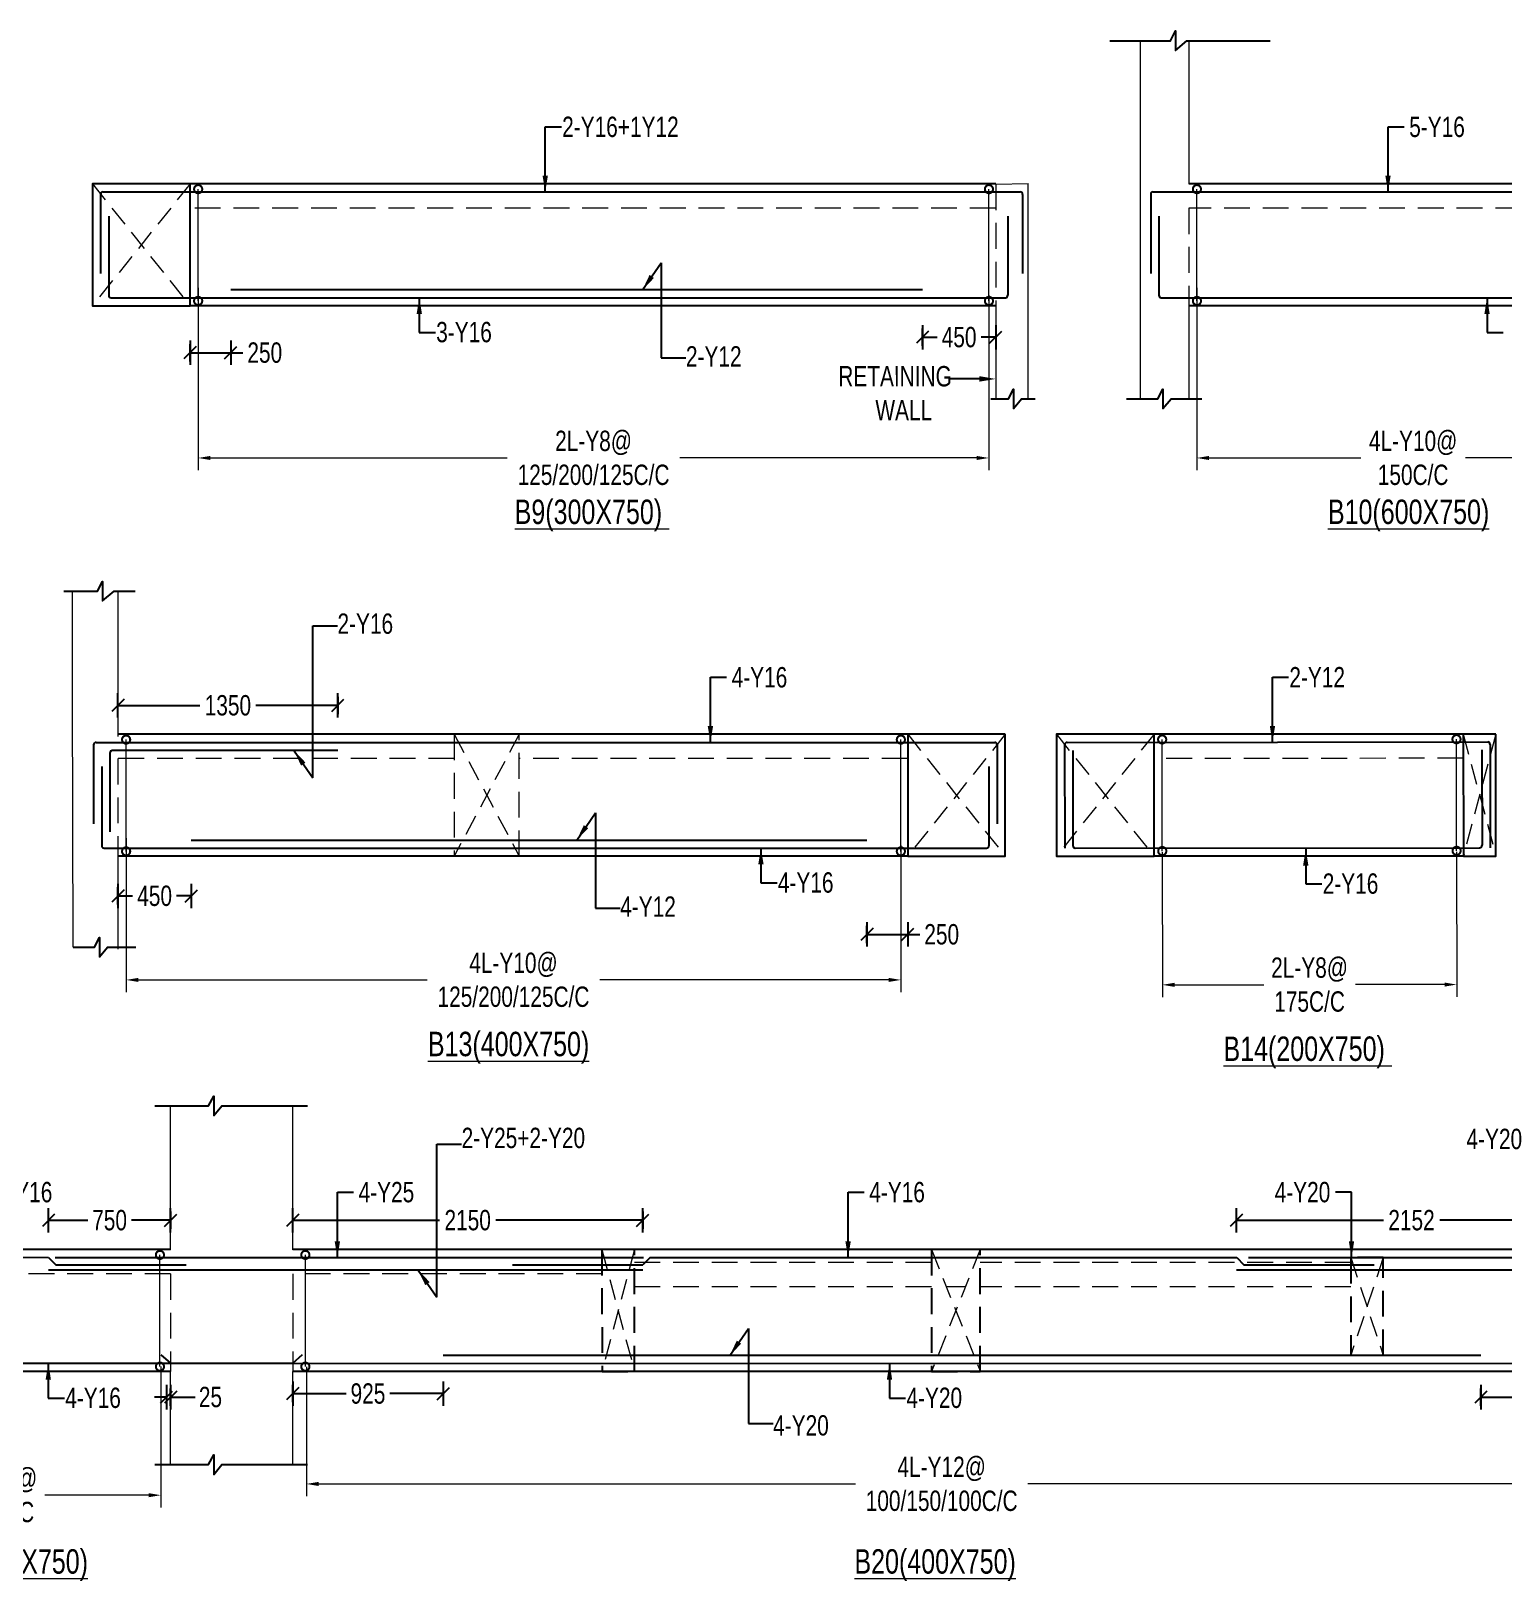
# Model space of a CAD drawing. Header units: millimetres. Extents: x 39642 to 122100, y 15829 to 56435.
# Drawn here: x 59165 to 68215, y 36713 to 46236 of the extents above; entities that cross this region are included whole.
import ezdxf

# ---------------------------------------------------------------- set-up
doc = ezdxf.new("R2010")
doc.units = ezdxf.units.MM
for name, pattern in [('CONTINOUS', [0]), ('CONTINU', [0]), ('HIDDEN', [9.525, 6.35, -3.175])]:
    doc.linetypes.add(name, pattern=pattern)
for name, color, linetype in [('-S-ARROW', 253, 'Continuous'), ('-S-DIM', 251, 'Continuous'), ('-S-MISC', 8, 'Continuous'), ('-STR-BEAM', 7, 'CONTINU'), ('-STR-REINF', 3, 'Continuous'), ('-STR-TEXT', 6, 'Continuous')]:
    doc.layers.add(name, color=color, linetype=linetype)
for name, color, linetype, lineweight in [('-S-STIRUP', 11, 'Continuous', 9), ('-STR-COLUMN', 5, 'HIDDEN', 13), ('-STR-RF-DIM', 252, 'CONTINOUS', 20), ('Elevation-1', 41, 'Continuous', 20), ('S-BEAM-IDEN', 2, 'Continuous', 9), ('SEC TEXT', 9, 'Continuous', 18), ('SLAB LINE', 254, 'HIDDEN', 20)]:
    doc.layers.add(name, color=color, linetype=linetype, lineweight=lineweight)
doc.styles.add('BEAM-LS', font='romans.shx', dxfattribs={"width": 0.8})
doc.styles.add('EL', font='swisscl.ttf')
doc.styles.add('SOBHA', font='swisscl.ttf')
doc.styles.add('sobha.sed', font='swisscl.ttf')
doc.dimstyles.new('S-50', dxfattribs={"dimscale": 50, "dimtxt": 2.5, "dimasz": 1.25, "dimexe": 1, "dimexo": 1, "dimgap": 0.5, "dimtad": 1, "dimdec": 0, "dimrnd": 0.0005, "dimzin": 0, "dimdsep": 46, "dimtxsty": 'EL', "dimblk": 'ARCHTICK', "dimcen": 0.09, "dimdle": 1.5, "dimclrd": 251, "dimclre": 251, "dimclrt": 6, "dimadec": 0, "dimazin": 0, "dimtfac": 1, "dimtdec": 0, "dimtofl": 0, "dimtmove": 0, "dimatfit": 3, "dimfxl": 2, "dimtolj": 1, "dimtzin": 0, "dimlwd": -1, "dimlwe": -1, "dimarcsym": 0})
doc.dimstyles.new('S-DIM50', dxfattribs={"dimscale": 50, "dimtxt": 2.5, "dimasz": 1.5, "dimexe": 1.5, "dimexo": 1, "dimgap": 0.5, "dimtad": 0, "dimdec": 0, "dimzin": 0, "dimdsep": 46, "dimtxsty": 'SOBHA', "dimcen": 0.09, "dimclrd": 256, "dimclre": 256, "dimclrt": 6, "dimadec": 5, "dimazin": 0, "dimtfac": 1, "dimtdec": 0, "dimtofl": 0, "dimtmove": 0, "dimatfit": 3, "dimfxl": 0.18, "dimtolj": 1, "dimtzin": 0, "dimlwd": -1, "dimlwe": -1, "dimarcsym": 0})
doc.dimstyles.new('STIRUP', dxfattribs={"dimscale": 50, "dimtxt": 2.5, "dimasz": 2.2, "dimexe": 0, "dimexo": 0, "dimgap": 0.5, "dimtad": 0, "dimdec": 0, "dimzin": 0, "dimdsep": 46, "dimtxsty": 'BEAM-LS', "dimblk": 'DOTSMALL', "dimcen": 0.09, "dimclrd": 256, "dimclre": 256, "dimclrt": 256, "dimadec": 5, "dimazin": 0, "dimtfac": 1, "dimtdec": 0, "dimtofl": 0, "dimtmove": 0, "dimatfit": 3, "dimldrblk": 'DOTSMALL', "dimfxl": 0, "dimfxlon": 1, "dimtolj": 1, "dimtzin": 0, "dimlwd": -1, "dimlwe": -1, "dimarcsym": 0})

# ---------------------------------------------------------------- blocks, each defined once
blk = doc.blocks.new('_DotSmall')
at = {"color": 0, "linetype": 'ByBlock', "const_width": 0.5}
blk.add_lwpolyline([(-0.0625, 0, 1), (0.0625, 0, 1)], format="xyb", close=True, dxfattribs=at)
blk = doc.blocks.new('*D60')
at = {"layer": '-S-STIRUP', "ltscale": 100, "transparency": 16777216}
blk.add_line((65050.7, 44578), (65050.7, 45264.7), dxfattribs=at)
at = {"layer": '-S-STIRUP', "linetype": 'CONTINU', "ltscale": 100, "transparency": 16777216, "xscale": 100, "yscale": 100, "zscale": 100}
for p, rotation in [((65050.7, 45264.7), 90), ((65050.7, 44578), 270)]:
    blk.add_blockref('_DotSmall', p, dxfattribs=dict(at, rotation=rotation))
blk = doc.blocks.new('*D61')
at = {"layer": '-S-STIRUP', "ltscale": 100, "transparency": 16777216}
blk.add_line((60192.3, 44578), (60192.3, 45264.7), dxfattribs=at)
at = {"layer": '-S-STIRUP', "linetype": 'CONTINU', "ltscale": 100, "transparency": 16777216, "xscale": 100, "yscale": 100, "zscale": 100}
for p, rotation in [((60192.3, 45264.7), 90), ((60192.3, 44578), 270)]:
    blk.add_blockref('_DotSmall', p, dxfattribs=dict(at, rotation=rotation))
blk = doc.blocks.new('_ArchTick')
at = {"color": 0, "linetype": 'ByBlock', "const_width": 0.15}
blk.add_lwpolyline([(-0.5, -0.5), (0.5, 0.5)], dxfattribs=at)
blk = doc.blocks.new('*D62')
at = {"layer": '-STR-RF-DIM', "transparency": 16777216}
for p, q in [((60192.3, 44659), (60192.3, 43538.2)), ((65050.7, 44613.7), (65050.7, 43538.2)), ((60267.3, 43613.2), (62091.8, 43613.2)), ((64975.7, 43613.2), (63151.2, 43613.2))]:
    blk.add_line(p, q, dxfattribs=at)
for points in [[(60267.3, 43625.7), (60267.3, 43600.7), (60192.3, 43613.2)], [(64975.7, 43625.7), (64975.7, 43600.7), (65050.7, 43613.2)]]:
    blk.add_solid(points, dxfattribs=at)
at = {"layer": '-STR-RF-DIM', "color": 6, "transparency": 16777216, "insert": (62621.5, 43613.2), "char_height": 125, "attachment_point": 5, "style": 'SOBHA'}
blk.add_mtext('\\A1;2L-Y8@\\P125/200/125C/C', dxfattribs=at)
blk = doc.blocks.new('_Oblique')
at = {"color": 0, "linetype": 'ByBlock', "lineweight": -2}
for p, q in [((-0.5, -0.5), (0.5, 0.5)), ((0, 0.71), (0, -0.71))]:
    blk.add_line(p, q, dxfattribs=at)
blk = doc.blocks.new('*D63')
at = {"layer": '-S-DIM', "transparency": 16777216}
for p, q in [((64642.4, 44430.1), (64642.4, 44280.1)), ((65092.5, 44430.1), (65092.5, 44280.1)), ((64642.4, 44355.1), (64732.4, 44355.1)), ((65092.5, 44355.1), (65002.5, 44355.1))]:
    blk.add_line(p, q, dxfattribs=at)
at = {"layer": '-S-DIM', "transparency": 16777216, "xscale": 75, "yscale": 75, "zscale": 75, "rotation": 180}
blk.add_blockref('_Oblique', (64642.4, 44355.1), dxfattribs=at)
at = {"layer": '-S-DIM', "transparency": 16777216, "xscale": 75, "yscale": 75, "zscale": 75}
blk.add_blockref('_Oblique', (65092.5, 44355.1), dxfattribs=at)
at = {"layer": '-S-DIM', "color": 6, "transparency": 16777216, "insert": (64867.4, 44355.1), "char_height": 125, "attachment_point": 5, "style": 'SOBHA'}
blk.add_mtext('\\A1;450', dxfattribs=at)
blk = doc.blocks.new('*D64')
at = {"layer": '-S-DIM', "transparency": 16777216}
for p, q in [((60142.5, 44334.8), (60142.5, 44184.8)), ((60392.5, 44334.8), (60392.5, 44184.8)), ((60142.5, 44259.8), (60392.5, 44259.8)), ((60392.5, 44259.8), (60467.5, 44259.8))]:
    blk.add_line(p, q, dxfattribs=at)
at = {"layer": '-S-DIM', "transparency": 16777216, "xscale": 75, "yscale": 75, "zscale": 75, "rotation": 180}
blk.add_blockref('_Oblique', (60142.5, 44259.8), dxfattribs=at)
at = {"layer": '-S-DIM', "transparency": 16777216, "xscale": 75, "yscale": 75, "zscale": 75}
blk.add_blockref('_Oblique', (60392.5, 44259.8), dxfattribs=at)
at = {"layer": '-S-DIM', "color": 6, "transparency": 16777216, "insert": (60601.6, 44259.8), "char_height": 125, "attachment_point": 5, "style": 'SOBHA'}
blk.add_mtext('\\A1;250', dxfattribs=at)
blk = doc.blocks.new('A$Cd5a942ff')
at = {"layer": '-S-ARROW'}
blk.add_lwpolyline([(186.7, 0), (0, 0), (0, 0)], dxfattribs=at)
blk.add_solid([(186.7, -16.7), (286.7, 0), (186.7, 16.7)], dxfattribs=at)
blk = doc.blocks.new('*D43')
at = {"layer": '-S-STIRUP', "ltscale": 100, "transparency": 16777216}
blk.add_line((66328.5, 44578), (66328.5, 45264.7), dxfattribs=at)
at = {"layer": '-S-STIRUP', "linetype": 'CONTINU', "ltscale": 100, "transparency": 16777216, "xscale": 100, "yscale": 100, "zscale": 100}
for p, rotation in [((66328.5, 45264.7), 90), ((66328.5, 44578), 270)]:
    blk.add_blockref('_DotSmall', p, dxfattribs=dict(at, rotation=rotation))
blk = doc.blocks.new('*D44')
at = {"layer": '-STR-RF-DIM', "transparency": 16777216}
for p, q in [((66328.5, 44659), (66328.5, 43538.2)), ((68985.1, 44613.7), (68985.1, 43538.2)), ((66403.5, 43613.2), (67335.3, 43613.2)), ((68910.1, 43613.2), (67978.2, 43613.2))]:
    blk.add_line(p, q, dxfattribs=at)
for points in [[(66403.5, 43625.7), (66403.5, 43600.7), (66328.5, 43613.2)], [(68910.1, 43625.7), (68910.1, 43600.7), (68985.1, 43613.2)]]:
    blk.add_solid(points, dxfattribs=at)
at = {"layer": '-STR-RF-DIM', "color": 6, "transparency": 16777216, "insert": (67656.8, 43613.2), "char_height": 125, "attachment_point": 5, "style": 'SOBHA'}
blk.add_mtext('\\A1;4L-Y10@\\P150C/C', dxfattribs=at)
blk = doc.blocks.new('*D51')
at = {"layer": '-S-STIRUP', "ltscale": 100, "transparency": 16777216}
blk.add_line((64509.6, 41196.2), (64509.6, 41882.9), dxfattribs=at)
at = {"layer": '-S-STIRUP', "linetype": 'CONTINU', "ltscale": 100, "transparency": 16777216, "xscale": 100, "yscale": 100, "zscale": 100}
for p, rotation in [((64509.6, 41882.9), 90), ((64509.6, 41196.2), 270)]:
    blk.add_blockref('_DotSmall', p, dxfattribs=dict(at, rotation=rotation))
blk = doc.blocks.new('*D52')
at = {"layer": '-S-STIRUP', "ltscale": 100, "transparency": 16777216}
blk.add_line((59749.7, 41196.2), (59749.7, 41882.9), dxfattribs=at)
at = {"layer": '-S-STIRUP', "linetype": 'CONTINU', "ltscale": 100, "transparency": 16777216, "xscale": 100, "yscale": 100, "zscale": 100}
for p, rotation in [((59749.7, 41882.9), 90), ((59749.7, 41196.2), 270)]:
    blk.add_blockref('_DotSmall', p, dxfattribs=dict(at, rotation=rotation))
blk = doc.blocks.new('*D53')
at = {"layer": '-STR-RF-DIM', "transparency": 16777216}
for p, q in [((59749.7, 41277.2), (59749.7, 40331.5)), ((64509.5, 41232), (64509.5, 40331.5)), ((59824.7, 40406.5), (61599.9, 40406.5)), ((64434.5, 40406.5), (62659.3, 40406.5))]:
    blk.add_line(p, q, dxfattribs=at)
for points in [[(59824.7, 40419), (59824.7, 40394), (59749.7, 40406.5)], [(64434.5, 40419), (64434.5, 40394), (64509.5, 40406.5)]]:
    blk.add_solid(points, dxfattribs=at)
at = {"layer": '-STR-RF-DIM', "color": 6, "transparency": 16777216, "insert": (62129.6, 40406.5), "char_height": 125, "attachment_point": 5, "style": 'SOBHA'}
blk.add_mtext('\\A1;4L-Y10@\\P125/200/125C/C', dxfattribs=at)
blk = doc.blocks.new('*D72')
at = {"layer": '-S-DIM', "transparency": 16777216}
for p, q in [((59699.8, 40997.4), (59699.8, 40847.4)), ((60149.8, 40997.4), (60149.8, 40847.4)), ((59699.8, 40922.4), (59789.8, 40922.4)), ((60149.8, 40922.4), (60059.8, 40922.4))]:
    blk.add_line(p, q, dxfattribs=at)
at = {"layer": '-S-DIM', "transparency": 16777216, "xscale": 75, "yscale": 75, "zscale": 75, "rotation": 180}
blk.add_blockref('_Oblique', (59699.8, 40922.4), dxfattribs=at)
at = {"layer": '-S-DIM', "transparency": 16777216, "xscale": 75, "yscale": 75, "zscale": 75}
blk.add_blockref('_Oblique', (60149.8, 40922.4), dxfattribs=at)
at = {"layer": '-S-DIM', "color": 6, "transparency": 16777216, "insert": (59924.8, 40922.4), "char_height": 125, "attachment_point": 5, "style": 'SOBHA'}
blk.add_mtext('\\A1;450', dxfattribs=at)
blk = doc.blocks.new('*D73')
at = {"layer": '-S-DIM', "transparency": 16777216}
for p, q in [((59699.8, 42017.9), (59699.8, 42167.9)), ((59699.8, 42092.9), (60203.1, 42092.9)), ((61050.2, 42092.9), (60547, 42092.9)), ((61050.2, 42017.9), (61050.2, 42167.9))]:
    blk.add_line(p, q, dxfattribs=at)
at = {"layer": '-S-DIM', "transparency": 16777216, "xscale": 75, "yscale": 75, "zscale": 75, "rotation": 180}
blk.add_blockref('_Oblique', (59699.8, 42092.9), dxfattribs=at)
at = {"layer": '-S-DIM', "transparency": 16777216, "xscale": 75, "yscale": 75, "zscale": 75}
blk.add_blockref('_Oblique', (61050.2, 42092.9), dxfattribs=at)
at = {"layer": '-S-DIM', "color": 6, "transparency": 16777216, "insert": (60375, 42092.9), "char_height": 125, "attachment_point": 5, "style": 'SOBHA'}
blk.add_mtext('\\A1;1350', dxfattribs=at)
blk = doc.blocks.new('*D74')
at = {"layer": '-S-DIM', "transparency": 16777216}
for p, q in [((64301.4, 40761), (64301.4, 40611)), ((64551.4, 40761), (64551.4, 40611)), ((64301.4, 40686), (64551.4, 40686)), ((64551.4, 40686), (64626.4, 40686))]:
    blk.add_line(p, q, dxfattribs=at)
at = {"layer": '-S-DIM', "transparency": 16777216, "xscale": 75, "yscale": 75, "zscale": 75, "rotation": 180}
blk.add_blockref('_Oblique', (64301.4, 40686), dxfattribs=at)
at = {"layer": '-S-DIM', "transparency": 16777216, "xscale": 75, "yscale": 75, "zscale": 75}
blk.add_blockref('_Oblique', (64551.4, 40686), dxfattribs=at)
at = {"layer": '-S-DIM', "color": 6, "transparency": 16777216, "insert": (64760.5, 40686), "char_height": 125, "attachment_point": 5, "style": 'SOBHA'}
blk.add_mtext('\\A1;250', dxfattribs=at)
blk = doc.blocks.new('*D75')
at = {"layer": '-S-STIRUP', "ltscale": 100, "transparency": 16777216}
blk.add_line((67923.9, 41199.7), (67923.2, 41885.4), dxfattribs=at)
at = {"layer": '-S-STIRUP', "linetype": 'CONTINU', "ltscale": 100, "transparency": 16777216, "xscale": 100, "yscale": 100, "zscale": 100}
for p, rotation in [((67923.2, 41885.4), 90.05760988059193), ((67923.9, 41199.7), 270.0576098805919)]:
    blk.add_blockref('_DotSmall', p, dxfattribs=dict(at, rotation=rotation))
blk = doc.blocks.new('*D76')
at = {"layer": '-STR-RF-DIM', "transparency": 16777216}
for p, q in [((66115.6, 41191.6), (66116.5, 40301.1)), ((67923.9, 41193.5), (67924.8, 40302.9)), ((67849.8, 40377.8), (67302, 40377.3)), ((66191.4, 40376.1), (66739.1, 40376.7))]:
    blk.add_line(p, q, dxfattribs=at)
for points in [[(66191.4, 40388.6), (66191.4, 40363.6), (66116.4, 40376.1)], [(67849.7, 40390.3), (67849.8, 40365.3), (67924.8, 40377.9)]]:
    blk.add_solid(points, dxfattribs=at)
at = {"layer": '-STR-RF-DIM', "color": 6, "transparency": 16777216, "insert": (67020.6, 40377), "char_height": 125, "attachment_point": 5, "rotation": 0.05761, "style": 'SOBHA'}
blk.add_mtext('\\A1;2L-Y8@\\P175C/C', dxfattribs=at)
blk = doc.blocks.new('*D77')
at = {"layer": '-S-STIRUP', "ltscale": 100, "transparency": 16777216}
blk.add_line((66115.6, 41197.9), (66114.9, 41883.6), dxfattribs=at)
at = {"layer": '-S-STIRUP', "linetype": 'CONTINU', "ltscale": 100, "transparency": 16777216, "xscale": 100, "yscale": 100, "zscale": 100}
for p, rotation in [((66114.9, 41883.6), 90.05760988059193), ((66115.6, 41197.9), 270.0576098805919)]:
    blk.add_blockref('_DotSmall', p, dxfattribs=dict(at, rotation=rotation))
blk = doc.blocks.new('*D98')
at = {"layer": '-S-STIRUP', "ltscale": 100, "transparency": 16777216}
blk.add_line((59957.5, 38030.3), (59957.5, 38717), dxfattribs=at)
at = {"layer": '-S-STIRUP', "linetype": 'CONTINU', "ltscale": 100, "transparency": 16777216, "xscale": 100, "yscale": 100, "zscale": 100}
for p, rotation in [((59957.5, 38717), 90), ((59957.5, 38030.3), 270)]:
    blk.add_blockref('_DotSmall', p, dxfattribs=dict(at, rotation=rotation))
blk = doc.blocks.new('*D100')
at = {"layer": '-STR-RF-DIM', "transparency": 16777216}
for p, q in [((57971.4, 38029.4), (57971.4, 37165.6)), ((59963.7, 38030.3), (59963.7, 37165.6)), ((58046.4, 37240.6), (58685.2, 37240.6)), ((59888.7, 37240.6), (59249.9, 37240.6))]:
    blk.add_line(p, q, dxfattribs=at)
for points in [[(58046.4, 37253.1), (58046.4, 37228.1), (57971.4, 37240.6)], [(59888.7, 37253.1), (59888.7, 37228.1), (59963.7, 37240.6)]]:
    blk.add_solid(points, dxfattribs=at)
at = {"layer": '-STR-RF-DIM', "color": 6, "transparency": 16777216, "insert": (58967.6, 37240.6), "char_height": 125, "attachment_point": 5, "style": 'SOBHA'}
blk.add_mtext('\\A1;4L-Y8@\\P100C/C', dxfattribs=at)
blk = doc.blocks.new('*D102')
at = {"layer": '-S-DIM', "transparency": 16777216}
for p, q in [((59998.1, 37918.1), (59998.1, 37768.1)), ((60023.1, 37918.1), (60023.1, 37768.1)), ((59998.1, 37843.1), (59923.1, 37843.1)), ((60023.1, 37843.1), (60173.1, 37843.1))]:
    blk.add_line(p, q, dxfattribs=at)
at = {"layer": '-S-DIM', "transparency": 16777216, "xscale": 75, "yscale": 75, "zscale": 75}
blk.add_blockref('_Oblique', (59998.1, 37843.1), dxfattribs=at)
at = {"layer": '-S-DIM', "transparency": 16777216, "xscale": 75, "yscale": 75, "zscale": 75, "rotation": 180}
blk.add_blockref('_Oblique', (60023.1, 37843.1), dxfattribs=at)
at = {"layer": '-S-DIM', "color": 6, "transparency": 16777216, "insert": (60267.9, 37843.1), "char_height": 125, "attachment_point": 5, "style": 'SOBHA'}
blk.add_mtext('\\A1;25', dxfattribs=at)
blk = doc.blocks.new('*D103')
at = {"layer": '-S-DIM', "transparency": 16777216}
for p, q in [((59273.2, 38854.7), (59273.2, 39004.7)), ((60023.1, 38854.7), (60023.1, 39004.7)), ((59273.2, 38929.7), (59514.3, 38929.7)), ((60023.1, 38929.7), (59782, 38929.7))]:
    blk.add_line(p, q, dxfattribs=at)
at = {"layer": '-S-DIM', "transparency": 16777216, "xscale": 75, "yscale": 75, "zscale": 75, "rotation": 180}
blk.add_blockref('_Oblique', (59273.2, 38929.7), dxfattribs=at)
at = {"layer": '-S-DIM', "transparency": 16777216, "xscale": 75, "yscale": 75, "zscale": 75}
blk.add_blockref('_Oblique', (60023.1, 38929.7), dxfattribs=at)
at = {"layer": '-S-DIM', "color": 6, "transparency": 16777216, "insert": (59648.1, 38929.7), "char_height": 125, "attachment_point": 5, "style": 'SOBHA'}
blk.add_mtext('\\A1;750', dxfattribs=at)
blk = doc.blocks.new('*D105')
at = {"layer": '-S-STIRUP', "ltscale": 100, "transparency": 16777216}
blk.add_line((60850.9, 38030.3), (60850.9, 38717), dxfattribs=at)
at = {"layer": '-S-STIRUP', "linetype": 'CONTINU', "ltscale": 100, "transparency": 16777216, "xscale": 100, "yscale": 100, "zscale": 100}
for p, rotation in [((60850.9, 38717), 90), ((60850.9, 38030.3), 270)]:
    blk.add_blockref('_DotSmall', p, dxfattribs=dict(at, rotation=rotation))
blk = doc.blocks.new('*D106')
at = {"layer": '-STR-RF-DIM', "transparency": 16777216}
for p, q in [((60857.1, 38029.4), (60857.1, 37234.7)), ((68663.5, 38030.3), (68663.5, 37234.7)), ((60932.1, 37309.7), (64230.6, 37309.7)), ((68588.5, 37309.7), (65290, 37309.7))]:
    blk.add_line(p, q, dxfattribs=at)
for points in [[(60932.1, 37322.2), (60932.1, 37297.2), (60857.1, 37309.7)], [(68588.5, 37322.2), (68588.5, 37297.2), (68663.5, 37309.7)]]:
    blk.add_solid(points, dxfattribs=at)
at = {"layer": '-STR-RF-DIM', "color": 6, "transparency": 16777216, "insert": (64760.3, 37309.7), "char_height": 125, "attachment_point": 5, "style": 'SOBHA'}
blk.add_mtext('\\A1;4L-Y12@\\P100/150/100C/C', dxfattribs=at)
blk = doc.blocks.new('*D107')
at = {"layer": '-S-DIM', "transparency": 16777216}
for p, q in [((60773.1, 38854.7), (60773.1, 39004.7)), ((62923.3, 38854.7), (62923.3, 39004.7)), ((60773.1, 38929.7), (61674.9, 38929.7)), ((62923.3, 38929.7), (62021.5, 38929.7))]:
    blk.add_line(p, q, dxfattribs=at)
at = {"layer": '-S-DIM', "transparency": 16777216, "xscale": 75, "yscale": 75, "zscale": 75, "rotation": 180}
blk.add_blockref('_Oblique', (60773.1, 38929.7), dxfattribs=at)
at = {"layer": '-S-DIM', "transparency": 16777216, "xscale": 75, "yscale": 75, "zscale": 75}
blk.add_blockref('_Oblique', (62923.3, 38929.7), dxfattribs=at)
at = {"layer": '-S-DIM', "color": 6, "transparency": 16777216, "insert": (61848.2, 38929.7), "char_height": 125, "attachment_point": 5, "style": 'SOBHA'}
blk.add_mtext('\\A1;2150', dxfattribs=at)
blk = doc.blocks.new('*D108')
at = {"layer": '-S-DIM', "transparency": 16777216}
for p, q in [((68072.9, 37918.1), (68072.9, 37768.1)), ((68722.9, 37918.1), (68722.9, 37768.1)), ((68072.9, 37843.1), (68263.4, 37843.1)), ((68722.9, 37843.1), (68532.3, 37843.1))]:
    blk.add_line(p, q, dxfattribs=at)
at = {"layer": '-S-DIM', "transparency": 16777216, "xscale": 75, "yscale": 75, "zscale": 75, "rotation": 180}
blk.add_blockref('_Oblique', (68072.9, 37843.1), dxfattribs=at)
at = {"layer": '-S-DIM', "transparency": 16777216, "xscale": 75, "yscale": 75, "zscale": 75}
blk.add_blockref('_Oblique', (68722.9, 37843.1), dxfattribs=at)
at = {"layer": '-S-DIM', "color": 6, "transparency": 16777216, "insert": (68397.9, 37843.1), "char_height": 125, "attachment_point": 5, "style": 'SOBHA'}
blk.add_mtext('\\A1;650', dxfattribs=at)
blk = doc.blocks.new('*D109')
at = {"layer": '-S-DIM', "transparency": 16777216}
for p, q in [((66571, 38854.7), (66571, 39004.7)), ((68722.9, 38854.7), (68722.9, 39004.7)), ((66571, 38929.7), (67473.9, 38929.7)), ((68722.9, 38929.7), (67820, 38929.7))]:
    blk.add_line(p, q, dxfattribs=at)
at = {"layer": '-S-DIM', "transparency": 16777216, "xscale": 75, "yscale": 75, "zscale": 75, "rotation": 180}
blk.add_blockref('_Oblique', (66571, 38929.7), dxfattribs=at)
at = {"layer": '-S-DIM', "transparency": 16777216, "xscale": 75, "yscale": 75, "zscale": 75}
blk.add_blockref('_Oblique', (68722.9, 38929.7), dxfattribs=at)
at = {"layer": '-S-DIM', "color": 6, "transparency": 16777216, "insert": (67646.9, 38929.7), "char_height": 125, "attachment_point": 5, "style": 'SOBHA'}
blk.add_mtext('\\A1;2152', dxfattribs=at)
blk = doc.blocks.new('*D110')
at = {"layer": '-S-DIM', "transparency": 16777216}
for p, q in [((60773.1, 37939.5), (60773.1, 37789.5)), ((61698.1, 37939.5), (61698.1, 37789.5)), ((60773.1, 37864.5), (61101.3, 37864.5)), ((61698.1, 37864.5), (61369.9, 37864.5))]:
    blk.add_line(p, q, dxfattribs=at)
at = {"layer": '-S-DIM', "transparency": 16777216, "xscale": 75, "yscale": 75, "zscale": 75, "rotation": 180}
blk.add_blockref('_Oblique', (60773.1, 37864.5), dxfattribs=at)
at = {"layer": '-S-DIM', "transparency": 16777216, "xscale": 75, "yscale": 75, "zscale": 75}
blk.add_blockref('_Oblique', (61698.1, 37864.5), dxfattribs=at)
at = {"layer": '-S-DIM', "color": 6, "transparency": 16777216, "insert": (61235.6, 37864.5), "char_height": 125, "attachment_point": 5, "style": 'SOBHA'}
blk.add_mtext('\\A1;925', dxfattribs=at)

msp = doc.modelspace()

# ---------------------------------------------------------------- linework, layer by layer
at = {"layer": '-S-MISC', "linetype": 'ByBlock', "ltscale": 1000}
for points, elevation in [([(65792.6, 46176.8), (66165.4, 46176.8), (66196.3, 46236.5), (66196.3, 46116.3), (66266.7, 46176.8), (66777.7, 46176.8)], 0), ([(65062.1, 43977), (65170.3, 43977.2), (65201.2, 44036.9), (65201.2, 43916.7), (65251.1, 43977.2), (65334.3, 43977.2)], 0), ([(65895.1, 43975.9), (66089.1, 43976.8), (66120, 44036.5), (66120, 43916.3), (66169.9, 43976.8), (66359, 43976.8)], 0), ([(59367.6, 42795), (59574.5, 42795), (59605.4, 42854.7), (59605.4, 42734.5), (59675.7, 42795), (59805.2, 42795)], -357173.2), ([(59424.1, 40607.6), (59555.2, 40608.2), (59586.1, 40667.8), (59586.1, 40547.7), (59635.9, 40608.2), (59809.4, 40608.2)], -357173.2), ([(59926.1, 39632.8), (60256.7, 39633.4), (60287.6, 39693.1), (60287.6, 39572.9), (60337.4, 39633.4), (60863.7, 39633.4)], 0), ([(59926.1, 37428.5), (60256.7, 37429.1), (60287.6, 37488.8), (60287.6, 37368.6), (60337.4, 37429.1), (60863.7, 37429.1)], 0)]:
    msp.add_lwpolyline(points, dxfattribs=dict(at, elevation=elevation))
at = {"layer": '-STR-BEAM'}
for p, q in [((65092.5, 45297.7, 0), (60142.5, 45297.7, 0)), ((69235.1, 45297.7, 0), (66278.6, 45297.7, 0)), ((65092.5, 44547.7, 0), (60142.5, 44547.7, 0)), ((69235.1, 44547.7, 0), (66278.6, 44547.7, 0)), ((64551.4, 41915.9, -357173.2), (59699.8, 41915.9, -357173.2)), ((67965.1, 41915.7, -357173.2), (66065.1, 41916.5, -357173.2)), ((64551.4, 41165.9, -357173.2), (59699.8, 41165.9, -357173.2)), ((67965.8, 41165.7, -357173.2), (66065.7, 41166.5, -357173.2)), ((60023.1, 38750, 0), (57887.4, 38750, 0)), ((68722.9, 38750, 0), (60773.1, 38750, 0)), ((60023.1, 38000, 0), (57887.4, 38000, 0)), ((68722.9, 38000, 0), (60773.1, 38000, 0))]:
    msp.add_line(p, q, dxfattribs=at)
for points, elevation in [([(60142.5, 45297.7), (59542.5, 45297.7), (59542.5, 44547.7), (60142.5, 44547.7), (60142.5, 45297.7)], 0), ([(65151.4, 41915.9), (64551.4, 41915.9), (64551.4, 41165.9), (65151.4, 41165.9), (65151.4, 41915.9)], -357173.2), ([(66065.1, 41916.5), (65465.1, 41915.9), (65465.7, 41165.9), (66065.7, 41166.5), (66065.1, 41916.5)], -357173.2), ([(68165.1, 41915.9), (67965.1, 41915.7), (67965.8, 41165.7), (68165.8, 41165.9), (68165.1, 41915.9)], -357173.2)]:
    msp.add_lwpolyline(points, dxfattribs=dict(at, elevation=elevation))
at = {"layer": '-STR-BEAM', "linetype": 'HIDDEN', "ltscale": 25, "elevation": 0}
for points in [[(62873.1, 38750.2), (62673.1, 38750), (62673.7, 37999.9), (62873.7, 38000.1), (62873.1, 38750.2)], [(64997.2, 38750.1), (64697.4, 38749.9), (64698, 37999.8), (64997.8, 38000), (64997.2, 38750.1)], [(67473.1, 38700.2), (67273.1, 38700), (67273.7, 38099.9), (67473.7, 38100.1), (67473.1, 38700.2)]]:
    msp.add_lwpolyline(points, dxfattribs=at)
at = {"layer": '-STR-COLUMN', "linetype": 'Continuous', "ltscale": 10}
for p, q in [((65979, 46176.8, 0), (65979, 43976.8, 0)), ((66278.6, 46176.8, 0), (66278.6, 45297.7, 0)), ((65092.5, 45295, 0), (65292.5, 45299.8, 0)), ((65292.5, 43976.8, 0), (65292.5, 45299.8, 0)), ((65092.5, 44547.7, 0), (65092.5, 43976.8, 0)), ((66278.6, 44547.7, 0), (66278.6, 43976.8, 0)), ((59419.8, 42166.4, -357173.2), (59419.8, 42795, -357173.2)), ((59699.8, 42795, -357173.2), (59699.8, 41902.8, -357173.2)), ((59424.1, 40607.6, -357173.2), (59419.8, 42166.4, -357173.2)), ((59699.8, 41165.9, -357173.2), (59699.8, 40595, -357173.2)), ((60023.1, 37429.1, 0), (60023.1, 38000, 0)), ((60773.1, 37429.1, 0), (60773.1, 38000, 0))]:
    msp.add_line(p, q, dxfattribs=at)
at = {"layer": '-STR-COLUMN', "linetype": 'Continuous', "ltscale": 10, "elevation": 0}
for points in [[(60023.1, 38747.3), (60023.1, 39627.3)], [(60773.1, 38747.3), (60773.1, 39627.3)]]:
    msp.add_lwpolyline(points, dxfattribs=at)
at = {"layer": '-STR-REINF', "ltscale": 10}
for p, q in [((59608.2, 45247.7, 0), (65242.5, 45247.7, 0)), ((59593.2, 45232.7, 0), (59593.2, 44747, 0)), ((65257.4, 45232.7, 0), (65257.4, 44747, 0)), ((66044.7, 45232.7, 0), (66044.7, 44747, 0)), ((59643.2, 45098.4, 0), (59643.2, 44612.7, 0)), ((65166.9, 45098.4, 0), (65166.9, 44612.7, 0)), ((66094.7, 45098.4, 0), (66094.7, 44612.7, 0)), ((59658.2, 44597.7, 0), (65151.9, 44597.7, 0)), ((60392.5, 44647.6, 0), (64642.4, 44647.6, 0)), ((59549.8, 41850.9, -357173.2), (59549.8, 41365.3, -357173.2)), ((59564.8, 41865.9, -357173.2), (65086.5, 41865.9, -357173.2)), ((65101.4, 41850.9, -357173.2), (65101.4, 41365.3, -357173.2)), ((65515.9, 41851, -357173.2), (65516.4, 41215.3, -357173.2)), ((65530.9, 41866, -357173.2), (68115.2, 41868.6, -357173.2)), ((65565.9, 41816.7, -357173.2), (65566.4, 41231, -357173.2)), ((68079.7, 41819.2, -357173.2), (68080.1, 41233.6, -357173.2)), ((68130.1, 41853.6, -357173.2), (68130.6, 41217.9, -357173.2)), ((59599.8, 41716.6, -357173.2), (59599.8, 41230.9, -357173.2)), ((65050.9, 41716.6, -357173.2), (65050.9, 41230.9, -357173.2)), ((60149.8, 41265.9, -357173.2), (64301.4, 41265.9, -357173.2)), ((59614.8, 41215.9, -357173.2), (65035.9, 41215.9, -357173.2)), ((65581.4, 41216, -357173.2), (68065.1, 41218.5, -357173.2)), ((61698.1, 38099.9, 0), (68072.9, 38099.9, 0))]:
    msp.add_line(p, q, dxfattribs=at)
for points, elevation in [([(61050.2, 41815.9), (59664.8, 41815.9, 0.414214), (59649.8, 41800.9), (59649.8, 41315.3)], -357173.2), ([(66571, 38624.2), (68955.6, 38624.2, -0.414214), (68970.6, 38609.2), (68970.6, 38123.5)], 0)]:
    msp.add_lwpolyline(points, format="xyb", dxfattribs=dict(at, elevation=elevation))
at = {"layer": '-STR-REINF', "ltscale": 10, "elevation": 0}
for points in [[(59273.2, 38700.1), (59317.9, 38655.7)], [(62968.5, 38700), (62923.7, 38655.7)], [(66573, 38700), (66617.7, 38655.7)], [(59317.9, 38655.7), (60117.9, 38655.7)], [(62123.7, 38655.7), (62923.7, 38655.7)], [(66617.7, 38655.7), (67417.7, 38655.7)], [(60023.8, 38050.8), (59964.3, 38103.9)], [(60773.1, 38050.9), (60832.6, 38104)]]:
    msp.add_lwpolyline(points, dxfattribs=at)
at = {"layer": '-STR-REINF', "ltscale": 10}
for points in [[(66059.7, 45247.7, 0), (69300.7, 45247.7, 0), (77935.1, 45247.7, 0)], [(66109.7, 44597.7, 0), (69802.8, 44597.7, 0)], [(55067.5, 38702.7, 0), (57186.1, 38702.7, 0), (59273.2, 38701.1, 0)], [(59313.6, 38701, 0), (60708.2, 38700, 0), (62929.2, 38700, 0)], [(62968.5, 38700, 0), (66573, 38700, 0)], [(66645.8, 38700, 0), (69058.2, 38700, 0)], [(59273.2, 38624.2, 0), (60188.1, 38624.2, 0), (62923.3, 38624.2, 0)], [(55117.5, 38052.7, 0), (57771.9, 38052.7, 0), (60773.1, 38050.9, 0)], [(60023.1, 38050.8, 0), (69007.6, 38050, 0)]]:
    msp.add_polyline3d(points, dxfattribs=at)
for centre, start, end in [((59608.2, 45232.7, 0), 90, 180), ((65242.4, 45232.7, 0), 0, 90), ((66059.7, 45232.7, 0), 90, 180), ((59658.2, 44612.7, 0), 180, 270), ((65151.9, 44612.7, 0), 270, 0), ((66109.7, 44612.7, 0), 180, 270), ((59564.8, 41850.9, -357173.2), 90, 180), ((65086.4, 41850.9, -357173.2), 0, 90), ((65530.9, 41851, -357173.2), 90.05761, 180.05761), ((68115.1, 41853.6, -357173.2), 0.05761, 90.05761), ((59614.8, 41230.9, -357173.2), 180, 270), ((65035.9, 41230.9, -357173.2), 270, 0), ((65581.4, 41231, -357173.2), 180.05761, 270.05761), ((68065.1, 41233.5, -357173.2), 270.05761, 0.05761)]:
    msp.add_arc(centre, 15, start, end, dxfattribs=at)
at = {"layer": 'S-BEAM-IDEN', "color": 9, "linetype": 'HIDDEN', "ltscale": 20}
for p, q in [((59542.5, 45297.7, 0), (60142.5, 44547.7, 0)), ((60142.5, 45297.7, 0), (59542.5, 44547.7, 0)), ((61765.3, 41915.9, -357173.2), (62165.3, 41165.9, -357173.2)), ((62165.3, 41915.9, -357173.2), (61765.3, 41165.9, -357173.2)), ((64551.4, 41915.9, -357173.2), (65151.4, 41165.9, -357173.2)), ((65151.4, 41915.9, -357173.2), (64551.4, 41165.9, -357173.2)), ((65465.1, 41915.9, -357173.2), (66065.7, 41166.5, -357173.2)), ((66065.1, 41916.5, -357173.2), (65465.7, 41165.9, -357173.2)), ((67965.1, 41915.7, -357173.2), (68165.8, 41165.9, -357173.2)), ((68165.1, 41915.9, -357173.2), (67965.8, 41165.7, -357173.2)), ((62673.1, 38750, 0), (62873.8, 38000.1, 0)), ((62873.1, 38750.2, 0), (62673.7, 38000, 0)), ((64697.4, 38749.9, 0), (64998, 38000, 0)), ((64997.2, 38750.1, 0), (64698, 37999.9, 0)), ((67273.2, 38700, 0), (67473.1, 38100.1, 0)), ((67473.1, 38700.2, 0), (67273.7, 38099.9, 0))]:
    msp.add_line(p, q, dxfattribs=at)
at = {"layer": 'SLAB LINE', "linetype": 'HIDDEN', "ltscale": 25}
for p, q in [((65092.5, 45295, 0), (65092.5, 44547.7, 0)), ((65092.5, 45147.7, 0), (60142.5, 45147.7, 0)), ((69035.1, 45147.7, 0), (66278.6, 45147.7, 0)), ((66278.6, 45147.7, 0), (66278.6, 44547.7, 0)), ((67965.1, 41915.7, -357173.2), (67965.7, 41168.4, -357173.2)), ((61765.3, 41765.9, -357173.2), (59699.8, 41765.9, -357173.2)), ((59699.8, 41765.9, -357173.2), (59699.8, 41165.9, -357173.2)), ((64551.4, 41765.9, -357173.2), (62165.3, 41765.9, -357173.2)), ((67965.3, 41768.4, -357173.2), (66065.3, 41766.5, -357173.2)), ((64697.4, 38670, 0), (62873.1, 38670, 0)), ((67273.2, 38670, 0), (64997.3, 38670, 0)), ((60023.1, 38600, 0), (57887.4, 38600, 0)), ((60023.1, 38600, 0), (60023.1, 38000, 0)), ((62673.2, 38600, 0), (60773.1, 38600, 0)), ((60773.1, 38600, 0), (60773.1, 38000, 0)), ((64697.6, 38520, 0), (62873.1, 38520, 0)), ((64905.4, 38520, 0), (64789.5, 38520, 0)), ((67273.2, 38520, 0), (64997.4, 38520, 0))]:
    msp.add_line(p, q, dxfattribs=at)
at = {"layer": 'SLAB LINE', "linetype": 'HIDDEN', "ltscale": 25, "elevation": -357173.2}
msp.add_lwpolyline([(62165.3, 41915.9), (61765.3, 41915.9), (61765.3, 41165.9), (62165.3, 41165.9), (62165.3, 41915.9)], dxfattribs=at)

# ---------------------------------------------------------------- block references
at = {"layer": 'Elevation-1', "color": 6, "ltscale": 20}
msp.add_blockref('A$Cd5a942ff', (64805.8, 44098.8, 0), dxfattribs=at)

# ---------------------------------------------------------------- texts
at = {"layer": '-STR-TEXT', "color": 6, "char_height": 125, "style": 'SOBHA'}
for s, insert, attachment_point in [('\\A1;2-Y16+1Y12', (62428.6, 45710.2, 0), 1), ('\\A1;5-Y16', (67632.8, 45710.2, 0), 1), ('\\A1;4-Y16', (63470, 42328.4, -357173.2), 1), ('\\A1;4-Y16', (58954.6, 39165.2, 0), 1), ('\\A1;4-Y25', (61178, 39165.2, 0), 1), ('\\A1;4-Y16', (64315.5, 39165.2, 0), 1), ('\\A1;4-Y20', (67147.9, 39165.2, 0), 3)]:
    msp.add_mtext(s, dxfattribs=dict(at, insert=insert, attachment_point=attachment_point))
for s, insert, width, attachment_point in [('\\A1;3-Y16', (61654.9, 44322.4, 0), 281.386, 7), ('\\A1;2-Y12', (63189.1, 44174.8, 178586.6), 281.386, 7), ('\\A1;2-Y16', (61048.3, 42657.8, -178586.6), 281.386, 1), ('\\A1;4-Y16', (63754, 40940.7, -357173.2), 281.386, 7), ('\\A1;4-Y12', (62785.1, 40794.2, -178586.6), 281.386, 7), ('\\A1;2-Y25+2-Y20', (61811, 39498.2, 0), 184.726, 1), ('\\A1;4-Y20', (68326.6, 39491.9, 178586.6), 281.386, 3), ('\\A1;4-Y16', (59375.7, 37774.7, 0), 281.386, 7), ('\\A1;4-Y20', (64543.9, 37774.7, 0), 281.386, 7), ('\\A1;4-Y20', (63725, 37605.4, 178586.6), 281.386, 7)]:
    msp.add_mtext(s, dxfattribs=dict(at, insert=insert, width=width, attachment_point=attachment_point))
at = {"layer": '-STR-TEXT', "color": 6, "insert": (66896.4, 42328.5, -357173.2), "char_height": 125, "attachment_point": 1, "rotation": 0.05761, "style": 'SOBHA'}
msp.add_mtext('\\A1;2-Y12', dxfattribs=at)
at = {"layer": '-STR-TEXT', "color": 6, "insert": (67101.4, 40933.8, -357173.2), "char_height": 125, "width": 281.386, "attachment_point": 7, "rotation": 0.05761, "style": 'SOBHA'}
msp.add_mtext('\\A1;2-Y16', dxfattribs=at)
at = {"layer": 'SEC TEXT', "color": 1, "linetype": 'ByBlock', "style": 'sobha.sed'}
for s, rotation, p in [('%%UB9(300X750) ', 359.98928, (62136.9, 43207.4, 0)), ('%%UB10(600X750)', 359.98928, (67133.3, 43207.4, 0)), ('%%UB13(400X750)', 359.98928, (61603.8, 39937.8, -357173.2)), ('%%UB14(200X750) ', 0.04689, (66491.8, 39908.2, -357173.2)), ('%%UB19(400X750)', 359.98928, (58523.9, 36758.7, 0)), ('%%UB20(400X750)', 359.98928, (64224.4, 36758.7, 0))]:
    msp.add_text(s, height=150, rotation=rotation, dxfattribs=at).set_placement(p)
at = {"layer": 'SEC TEXT', "color": 1, "linetype": 'ByBlock', "insert": (64731.6, 44177.9, 0), "char_height": 125, "attachment_point": 3, "rotation": 0.01072, "style": 'sobha.sed'}
msp.add_mtext_dynamic_manual_height_columns('\\pxqc;RETAINING    WALL', width=515.248, gutter_width=1750, heights=[0], dxfattribs=at)

# ---------------------------------------------------------------- dimensions: what is measured, and where the dimension line sits
at = {"layer": '-S-DIM'}
for base, p1, p2, picture, middle in [((60392.5, 44259.8, 0), (60142.5, 44654.4, 0), (60392.5, 44647.6, 0), '*D64', (60601.6, 44259.8, 0)), ((64642.4, 44355.1, 0), (65092.5, 44547.7, 0), (64642.4, 44647.6, 0), '*D63', (64867.4, 44355.1, 0)), ((61050.2, 42092.9, -357173.2), (59699.8, 41915.9, -357173.2), (61050.2, 41815.9, -357173.2), '*D73', (60375, 42092.9, -357173.2)), ((59699.8, 40922.4, -357173.2), (60149.8, 41265.9, -357173.2), (59699.8, 41165.9, -357173.2), '*D72', (59924.8, 40922.4, -357173.2)), ((59273.2, 38929.7, 0), (60023.1, 38750, 0), (59273.2, 38650, 0), '*D103', (59648.1, 38929.7, 0)), ((62923.3, 38929.7, 0), (60773.1, 38750, 0), (62923.3, 38650, 0), '*D107', (61848.2, 38929.7, 0)), ((66571, 38929.7, 0), (68722.9, 38750, 0), (66571, 38624.2, 0), '*D109', (67646.9, 38929.7, 0)), ((60773.1, 37864.5, 0), (61698.1, 38099.9, 0), (60773.1, 38050, 0), '*D110', (61235.6, 37864.5, 0))]:
    dim = msp.add_linear_dim(base=base, p1=p1, p2=p2, dimstyle='S-DIM50', override={"dimscale": 1, "dimtxt": 125, "dimasz": 75, "dimexe": 75, "dimexo": 0, "dimgap": 25, "dimblk1": 'Oblique', "dimblk2": 'Oblique', "dimsah": 1, "dimcen": 4.5, "dimfxl": 75, "dimfxlon": 1}, dxfattribs=at)
    dim.commit()
    dim.dimension.update_dxf_attribs({"geometry": picture, "text_midpoint": middle})
for base, p1, p2, picture, middle in [((64551.4, 40686, -357173.2), (64301.4, 41265.9, -357173.2), (64551.4, 41165.9, -357173.2), '*D74', (64760.5, 40686, -357173.2)), ((68722.9, 37843.1, 0), (68072.9, 38099.9, 0), (68722.9, 38000, 0), '*D108', (68397.9, 37843.1, 0))]:
    dim = msp.add_linear_dim(base=base, p1=p1, p2=p2, angle=180, dimstyle='S-DIM50', override={"dimscale": 1, "dimtxt": 125, "dimasz": 75, "dimexe": 75, "dimexo": 0, "dimgap": 25, "dimblk1": 'Oblique', "dimblk2": 'Oblique', "dimsah": 1, "dimcen": 4.5, "dimfxl": 75, "dimfxlon": 1}, dxfattribs=at)
    dim.commit()
    dim.dimension.update_dxf_attribs({"geometry": picture, "text_midpoint": middle})
dim = msp.add_linear_dim(base=(59998.1, 37843.1, 0), p1=(60023.1, 38000, 0), p2=(59998.1, 38099.9, 0), angle=180, dimstyle='S-DIM50', override={"dimscale": 1, "dimtxt": 125, "dimasz": 75, "dimexe": 75, "dimexo": 0, "dimgap": 25, "dimblk1": 'Oblique', "dimblk2": 'Oblique', "dimsah": 1, "dimcen": 4.5, "dimfxl": 75, "dimfxlon": 1}, dxfattribs=at)
dim.commit()
dim.dimension.update_dxf_attribs({"geometry": '*D102', "text_midpoint": (60267.9, 37843.1, 0), "dimtype": 160})
at = {"layer": '-S-STIRUP', "linetype": 'CONTINU', "ltscale": 100}
for base, p1, p2, angle, picture, middle in [((60192.3, 45264.7, 178586.6), (60192.3, 44578, 178586.6), (60192.3, 45264.7, 178586.6), 90, '*D61', (60192.3, 44921.3, 178586.6)), ((65050.7, 45264.7, 178586.6), (65050.7, 44578, 178586.6), (65050.7, 45264.7, 178586.6), 90, '*D60', (65050.7, 44921.3, 178586.6)), ((66328.5, 45264.7, 178586.6), (66328.5, 44578, 178586.6), (66328.5, 45264.7, 178586.6), 90, '*D43', (66328.5, 44921.3, 178586.6)), ((59749.7, 41882.9, -178586.6), (59749.7, 41196.2, -178586.6), (59749.7, 41882.9, -178586.6), 90, '*D52', (59749.7, 41539.6, -178586.6)), ((64509.6, 41882.9, -178586.6), (64509.6, 41196.2, -178586.6), (64509.6, 41882.9, -178586.6), 90, '*D51', (64509.6, 41539.6, -178586.6)), ((66114.9, 41883.6, -178586.6), (66116.2, 41197.9, -178586.6), (66115, 41883.6, -178586.6), 90.05761, '*D77', (66115.2, 41540.7, -178586.6)), ((67923.2, 41885.4, -178586.6), (67924.6, 41199.7, -178586.6), (67923.4, 41885.4, -178586.6), 90.05761, '*D75', (67923.6, 41542.6, -178586.6)), ((59957.5, 38717, 357279.2), (59957.5, 38030.3, 357279.2), (59957.5, 38717, 357279.2), 90, '*D98', (59957.5, 38373.6, 357279.2)), ((60850.9, 38717, 178586.6), (60850.9, 38030.3, 178586.6), (60850.9, 38717, 178586.6), 90, '*D105', (60850.9, 38373.6, 178586.6))]:
    dim = msp.add_linear_dim(base=base, p1=p1, p2=p2, angle=angle, text=' ', dimstyle='STIRUP', override={"dimasz": 2}, dxfattribs=at)
    dim.commit()
    dim.dimension.update_dxf_attribs({"geometry": picture, "text_midpoint": middle})
at = {"layer": '-STR-RF-DIM'}
for base, p1, p2, text, picture, middle in [((65050.7, 43613.2, 178586.6), (60192.3, 44659, 178586.6), (65050.7, 44613.7, 178586.6), '2L-Y8@\\P125/200/125C/C', '*D62', (62621.5, 43613.2, 178586.6)), ((68985.1, 43613.2, 178586.6), (66328.5, 44659, 178586.6), (68985.1, 44613.7, 0), '4L-Y10@\\P150C/C', '*D44', (67656.8, 43613.2, 178586.6)), ((64509.5, 40406.5, -178586.6), (59749.7, 41277.2, -178586.6), (64509.5, 41232, -178586.6), '4L-Y10@\\P125/200/125C/C', '*D53', (62129.6, 40406.5, -178586.6)), ((59963.7, 37240.6, 178586.6), (57971.4, 38029.4, 178586.6), (59963.7, 38030.3, 357279.2), '4L-Y8@\\P100C/C', '*D100', (58967.6, 37240.6, 178586.6)), ((68663.5, 37309.7, 178586.6), (60857.1, 38029.4, 178586.6), (68663.5, 38030.3, 357279.2), '4L-Y12@\\P100/150/100C/C', '*D106', (64760.3, 37309.7, 178586.6))]:
    dim = msp.add_linear_dim(base=base, p1=p1, p2=p2, text=text, dimstyle='S-DIM50', override={"dimscale": 1, "dimtxt": 125, "dimasz": 75, "dimexe": 75, "dimexo": 0, "dimgap": 25, "dimsah": 1, "dimcen": 4.5, "dimfxl": 75}, dxfattribs=at)
    dim.commit()
    dim.dimension.update_dxf_attribs({"geometry": picture, "text_midpoint": middle})
dim = msp.add_linear_dim(base=(67924.8, 40377.9, -178586.6), p1=(66115.6, 41191.6, -178586.6), p2=(67923.9, 41193.5, -178586.6), angle=0.05761, text='2L-Y8@\\P175C/C', dimstyle='S-DIM50', override={"dimscale": 1, "dimtxt": 125, "dimasz": 75, "dimexe": 75, "dimexo": 0, "dimgap": 25, "dimsah": 1, "dimcen": 4.5, "dimfxl": 75}, dxfattribs=at)
dim.commit()
dim.dimension.update_dxf_attribs({"geometry": '*D76', "text_midpoint": (67020.6, 40377, -178586.6)})

# ---------------------------------------------------------------- leaders
at = {"layer": '-S-ARROW', "annotation_type": 0, "has_hookline": 1, "hookline_direction": 1}
for points, text_width in [([(62324.6, 45247.7, 0), (62324.6, 45647.7, 0), (62423.6, 45647.7, 0)], 804.7), ([(61550.9, 44597.7, 0), (61550.9, 44384.9, 0), (61649.9, 44384.9, 0)], 353.8), ([(68111, 44597.7, 0), (68111, 44384.9, 0), (68210.1, 44384.9, 0)], 353.7), ([(63649.9, 41215.9, -357173.2), (63649.9, 41003.2, -357173.2), (63749, 41003.2, -357173.2)], 355.3), ([(59271.6, 38050, 0), (59271.6, 37837.2, 0), (59370.7, 37837.2, 0)], 355.3), ([(64439.9, 38050, 0), (64439.9, 37837.2, 0), (64538.9, 37837.2, 0)], 355.3)]:
    msp.add_leader(points, dimstyle='S-50', override={"dimasz": 2, "dimgap": 0.1, "dimtad": 0}, dxfattribs=dict(at, text_width=text_width))
at = {"layer": '-S-ARROW'}
for points in [[(67502.5, 45247.7, 0), (67502.5, 45647.7, 0), (67601.5, 45647.7, 0)], [(62922.2, 44646.3, 178586.6), (63037.7, 44812.8, 178586.6), (63037.7, 44228.5, 178586.6), (63189.1, 44228.5, 178586.6)], [(60781.4, 41814.5, -178586.6), (60896.9, 41648.1, -178586.6), (60896.9, 42582.4, -178586.6), (61048.3, 42582.4, -178586.6)], [(63339.6, 41865.9, -357173.2), (63339.6, 42265.9, -357173.2), (63438.6, 42265.9, -357173.2)], [(62518.2, 41265.7, -178586.6), (62633.7, 41432.2, -178586.6), (62633.7, 40847.9, -178586.6), (62785.1, 40847.9, -178586.6)], [(61544.1, 38622.7, 178586.6), (61659.6, 38456.3, 178586.6), (61659.6, 39396.9, 178586.6), (61811, 39396.9, 178586.6)], [(61047.6, 38700, 0), (61047.6, 39102.7, 0), (61146.7, 39102.7, 0)], [(64185.2, 38700, 0), (64185.2, 39102.7, 0), (64284.2, 39102.7, 0)], [(67278.2, 38700, 0), (67278.2, 39102.7, 0), (67179.2, 39102.7, 0)], [(63458.1, 38098.7, 178586.6), (63573.6, 38265.1, 178586.6), (63573.6, 37680.8, 178586.6), (63725, 37680.8, 178586.6)]]:
    msp.add_leader(points, dimstyle='S-50', override={"dimasz": 2, "dimgap": 0.1, "dimtad": 0}, dxfattribs=at)
at = {"layer": '-S-ARROW', "annotation_type": 0, "has_hookline": 1, "hookline_direction": 1, "horizontal_direction": (0.999999, 0.001005, 0)}
for points, text_width in [([(66792.7, 41867.3, -357173.2), (66792.5, 42265.9, -357173.2), (66891.5, 42266, -357173.2)], 353), ([(66997.1, 41209, -357173.2), (66997.3, 40996.2, -357173.2), (67096.3, 40996.3, -357173.2)], 353.5)]:
    msp.add_leader(points, dimstyle='S-50', override={"dimasz": 2, "dimgap": 0.1, "dimtad": 0}, dxfattribs=dict(at, text_width=text_width))

doc.saveas('drawing.dxf')
